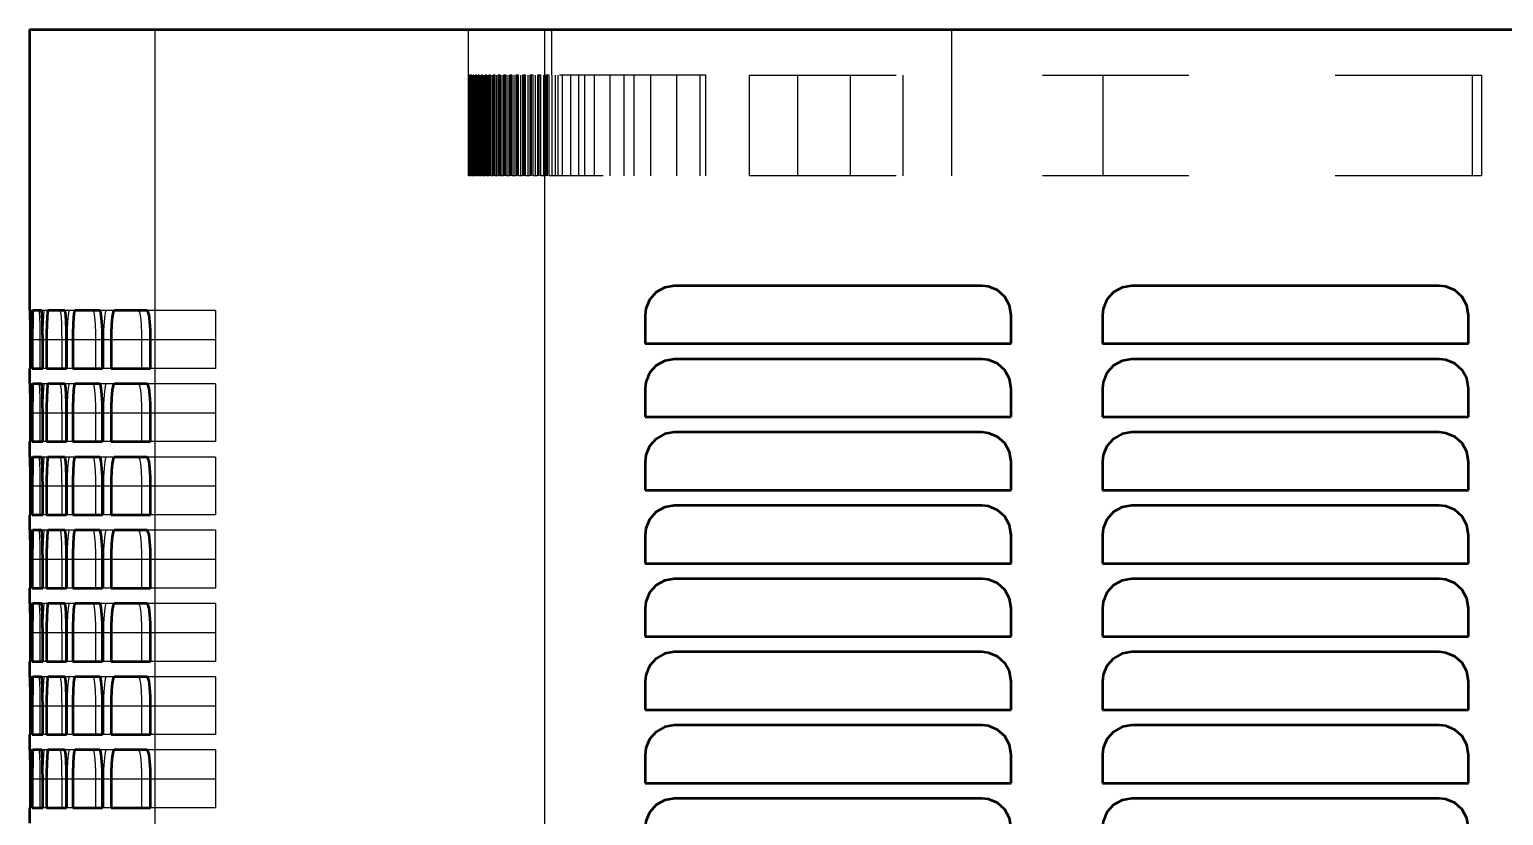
# Model space of a CAD drawing. Header units: inches. Extents: x 0 to 44.8, y 0 to 41.5.
# Drawn here: x 0.23 to 10.3, y 36.13 to 41.5 of the extents above; entities that cross this region are included whole.
import ezdxf

# ---------------------------------------------------------------- set-up
doc = ezdxf.new("R2010")
doc.units = ezdxf.units.IN
doc.header["$MEASUREMENT"] = 0
doc.linetypes.add('Dashed', pattern=[2, 1, -1])
for name, color, linetype, lineweight in [('AM_0', 7, 'Continuous', 50), ('AM_4', 3, 'Continuous', 25), ('AM_9', 6, 'Dashed', 25)]:
    doc.layers.add(name, color=color, linetype=linetype, lineweight=lineweight)

msp = doc.modelspace()

# ---------------------------------------------------------------- linework, layer by layer
at = {"layer": 'AM_0'}
for p, q in [((0.23, 41.5), (35.77, 41.5)), ((0.23, 41.5), (0.23, 39.581)), ((6.736, 39.75), (4.636, 39.75)), ((9.861, 39.75), (7.761, 39.75)), ((0.23727, 39.581), (0.23, 39.581)), ((0.31284, 39.581), (0.25301, 39.581)), ((0.4706, 39.581), (0.35552, 39.581)), ((0.71089, 39.581), (0.5403, 39.581)), ((1.0342, 39.581), (0.80776, 39.581)), ((4.436, 39.55), (4.436, 39.355)), ((6.936, 39.355), (6.936, 39.55)), ((7.561, 39.55), (7.561, 39.355)), ((10.061, 39.355), (10.061, 39.55)), ((0.23407, 39.381), (0.23407, 39.186)), ((0.23965, 39.186), (0.23965, 39.381)), ((0.24925, 39.381), (0.24925, 39.186)), ((0.32047, 39.186), (0.32047, 39.381)), ((0.34649, 39.381), (0.34649, 39.186)), ((0.48351, 39.186), (0.48351, 39.381)), ((0.526, 39.381), (0.526, 39.186)), ((0.72909, 39.186), (0.72909, 39.381)), ((0.78815, 39.381), (0.78815, 39.186)), ((1.05774, 39.186), (1.05774, 39.381)), ((4.436, 39.355), (6.936, 39.355)), ((7.561, 39.355), (10.061, 39.355)), ((0.23, 39.186), (0.23965, 39.186)), ((0.23, 39.186), (0.23, 39.081)), ((0.24925, 39.186), (0.32047, 39.186)), ((0.34649, 39.186), (0.48351, 39.186)), ((0.526, 39.186), (0.72909, 39.186)), ((0.78815, 39.186), (1.05774, 39.186)), ((6.736, 39.25), (4.636, 39.25)), ((9.861, 39.25), (7.761, 39.25)), ((0.23727, 39.081), (0.23, 39.081)), ((0.31284, 39.081), (0.25301, 39.081)), ((0.4706, 39.081), (0.35552, 39.081)), ((0.71089, 39.081), (0.5403, 39.081)), ((1.0342, 39.081), (0.80776, 39.081)), ((4.436, 39.05), (4.436, 38.855)), ((6.936, 38.855), (6.936, 39.05)), ((7.561, 39.05), (7.561, 38.855)), ((10.061, 38.855), (10.061, 39.05)), ((0.23407, 38.881), (0.23407, 38.686)), ((0.23965, 38.686), (0.23965, 38.881)), ((0.24925, 38.881), (0.24925, 38.686)), ((0.32047, 38.686), (0.32047, 38.881)), ((0.34649, 38.881), (0.34649, 38.686)), ((0.48351, 38.686), (0.48351, 38.881)), ((0.526, 38.881), (0.526, 38.686)), ((0.72909, 38.686), (0.72909, 38.881)), ((0.78815, 38.881), (0.78815, 38.686)), ((1.05774, 38.686), (1.05774, 38.881)), ((4.436, 38.855), (6.936, 38.855)), ((7.561, 38.855), (10.061, 38.855)), ((0.23, 38.686), (0.23965, 38.686)), ((0.23, 38.686), (0.23, 38.581)), ((0.24925, 38.686), (0.32047, 38.686)), ((0.34649, 38.686), (0.48351, 38.686)), ((0.526, 38.686), (0.72909, 38.686)), ((0.78815, 38.686), (1.05774, 38.686)), ((6.736, 38.75), (4.636, 38.75)), ((9.861, 38.75), (7.761, 38.75)), ((0.23727, 38.581), (0.23, 38.581)), ((0.31284, 38.581), (0.25301, 38.581)), ((0.4706, 38.581), (0.35552, 38.581)), ((0.71089, 38.581), (0.5403, 38.581)), ((1.0342, 38.581), (0.80776, 38.581)), ((4.436, 38.55), (4.436, 38.355)), ((6.936, 38.355), (6.936, 38.55)), ((7.561, 38.55), (7.561, 38.355)), ((10.061, 38.355), (10.061, 38.55)), ((0.23407, 38.381), (0.23407, 38.186)), ((0.23965, 38.186), (0.23965, 38.381)), ((0.24925, 38.381), (0.24925, 38.186)), ((0.32047, 38.186), (0.32047, 38.381)), ((0.34649, 38.381), (0.34649, 38.186)), ((0.48351, 38.186), (0.48351, 38.381)), ((0.526, 38.381), (0.526, 38.186)), ((0.72909, 38.186), (0.72909, 38.381)), ((0.78815, 38.381), (0.78815, 38.186)), ((1.05774, 38.186), (1.05774, 38.381)), ((4.436, 38.355), (6.936, 38.355)), ((7.561, 38.355), (10.061, 38.355)), ((0.23, 38.186), (0.23965, 38.186)), ((0.23, 38.186), (0.23, 38.081)), ((0.24925, 38.186), (0.32047, 38.186)), ((0.34649, 38.186), (0.48351, 38.186)), ((0.526, 38.186), (0.72909, 38.186)), ((0.78815, 38.186), (1.05774, 38.186)), ((6.736, 38.25), (4.636, 38.25)), ((9.861, 38.25), (7.761, 38.25)), ((0.23727, 38.081), (0.23, 38.081)), ((0.31284, 38.081), (0.25301, 38.081)), ((0.4706, 38.081), (0.35552, 38.081)), ((0.71089, 38.081), (0.5403, 38.081)), ((1.0342, 38.081), (0.80776, 38.081)), ((4.436, 38.05), (4.436, 37.855)), ((6.936, 37.855), (6.936, 38.05)), ((7.561, 38.05), (7.561, 37.855)), ((10.061, 37.855), (10.061, 38.05)), ((0.23407, 37.881), (0.23407, 37.686)), ((0.23965, 37.686), (0.23965, 37.881)), ((0.24925, 37.881), (0.24925, 37.686)), ((0.32047, 37.686), (0.32047, 37.881)), ((0.34649, 37.881), (0.34649, 37.686)), ((0.48351, 37.686), (0.48351, 37.881)), ((0.526, 37.881), (0.526, 37.686)), ((0.72909, 37.686), (0.72909, 37.881)), ((0.78815, 37.881), (0.78815, 37.686)), ((1.05774, 37.686), (1.05774, 37.881)), ((4.436, 37.855), (6.936, 37.855)), ((7.561, 37.855), (10.061, 37.855)), ((0.23, 37.686), (0.23965, 37.686)), ((0.23, 37.686), (0.23, 37.581)), ((0.24925, 37.686), (0.32047, 37.686)), ((0.34649, 37.686), (0.48351, 37.686)), ((0.526, 37.686), (0.72909, 37.686)), ((0.78815, 37.686), (1.05774, 37.686)), ((6.736, 37.75), (4.636, 37.75)), ((9.861, 37.75), (7.761, 37.75)), ((0.23727, 37.581), (0.23, 37.581)), ((0.31284, 37.581), (0.25301, 37.581)), ((0.4706, 37.581), (0.35552, 37.581)), ((0.71089, 37.581), (0.5403, 37.581)), ((1.0342, 37.581), (0.80776, 37.581)), ((4.436, 37.55), (4.436, 37.355)), ((6.936, 37.355), (6.936, 37.55)), ((7.561, 37.55), (7.561, 37.355)), ((10.061, 37.355), (10.061, 37.55)), ((0.23407, 37.381), (0.23407, 37.186)), ((0.23965, 37.186), (0.23965, 37.381)), ((0.24925, 37.381), (0.24925, 37.186)), ((0.32047, 37.186), (0.32047, 37.381)), ((0.34649, 37.381), (0.34649, 37.186)), ((0.48351, 37.186), (0.48351, 37.381)), ((0.526, 37.381), (0.526, 37.186)), ((0.72909, 37.186), (0.72909, 37.381)), ((0.78815, 37.381), (0.78815, 37.186)), ((1.05774, 37.186), (1.05774, 37.381)), ((4.436, 37.355), (6.936, 37.355)), ((7.561, 37.355), (10.061, 37.355)), ((0.23, 37.186), (0.23965, 37.186)), ((0.23, 37.186), (0.23, 37.081)), ((0.24925, 37.186), (0.32047, 37.186)), ((0.34649, 37.186), (0.48351, 37.186)), ((0.526, 37.186), (0.72909, 37.186)), ((0.78815, 37.186), (1.05774, 37.186)), ((6.736, 37.25), (4.636, 37.25)), ((9.861, 37.25), (7.761, 37.25)), ((0.23727, 37.081), (0.23, 37.081)), ((0.31284, 37.081), (0.25301, 37.081)), ((0.4706, 37.081), (0.35552, 37.081)), ((0.71089, 37.081), (0.5403, 37.081)), ((1.0342, 37.081), (0.80776, 37.081)), ((4.436, 37.05), (4.436, 36.855)), ((6.936, 36.855), (6.936, 37.05)), ((7.561, 37.05), (7.561, 36.855)), ((10.061, 36.855), (10.061, 37.05)), ((0.23407, 36.881), (0.23407, 36.686)), ((0.23965, 36.686), (0.23965, 36.881)), ((0.24925, 36.881), (0.24925, 36.686)), ((0.32047, 36.686), (0.32047, 36.881)), ((0.34649, 36.881), (0.34649, 36.686)), ((0.48351, 36.686), (0.48351, 36.881)), ((0.526, 36.881), (0.526, 36.686)), ((0.72909, 36.686), (0.72909, 36.881)), ((0.78815, 36.881), (0.78815, 36.686)), ((1.05774, 36.686), (1.05774, 36.881)), ((4.436, 36.855), (6.936, 36.855)), ((7.561, 36.855), (10.061, 36.855)), ((0.23, 36.686), (0.23965, 36.686)), ((0.23, 36.686), (0.23, 36.581)), ((0.24925, 36.686), (0.32047, 36.686)), ((0.34649, 36.686), (0.48351, 36.686)), ((0.526, 36.686), (0.72909, 36.686)), ((0.78815, 36.686), (1.05774, 36.686)), ((6.736, 36.75), (4.636, 36.75)), ((9.861, 36.75), (7.761, 36.75)), ((0.23727, 36.581), (0.23, 36.581)), ((0.31284, 36.581), (0.25301, 36.581)), ((0.4706, 36.581), (0.35552, 36.581)), ((0.71089, 36.581), (0.5403, 36.581)), ((1.0342, 36.581), (0.80776, 36.581)), ((4.436, 36.55), (4.436, 36.355)), ((6.936, 36.355), (6.936, 36.55)), ((7.561, 36.55), (7.561, 36.355)), ((10.061, 36.355), (10.061, 36.55)), ((0.23407, 36.381), (0.23407, 36.186)), ((0.23965, 36.186), (0.23965, 36.381)), ((0.24925, 36.381), (0.24925, 36.186)), ((0.32047, 36.186), (0.32047, 36.381)), ((0.34649, 36.381), (0.34649, 36.186)), ((0.48351, 36.186), (0.48351, 36.381)), ((0.526, 36.381), (0.526, 36.186)), ((0.72909, 36.186), (0.72909, 36.381)), ((0.78815, 36.381), (0.78815, 36.186)), ((1.05774, 36.186), (1.05774, 36.381)), ((4.436, 36.355), (6.936, 36.355)), ((7.561, 36.355), (10.061, 36.355)), ((0.23, 36.186), (0.23965, 36.186)), ((0.23, 36.186), (0.23, 36.081)), ((0.24925, 36.186), (0.32047, 36.186)), ((0.34649, 36.186), (0.48351, 36.186)), ((0.526, 36.186), (0.72909, 36.186)), ((0.78815, 36.186), (1.05774, 36.186)), ((6.736, 36.25), (4.636, 36.25)), ((9.861, 36.25), (7.761, 36.25))]:
    msp.add_line(p, q, dxfattribs=at)
for points in [[(4.636, 39.75), (4.56948, 39.73861), (4.51045, 39.70569), (4.4658, 39.65503), (4.44061, 39.59268), (4.436, 39.55)], [(6.936, 39.55), (6.9248, 39.61599), (6.8925, 39.67453), (6.84268, 39.71917), (6.78074, 39.74493), (6.736, 39.75)], [(7.761, 39.75), (7.69461, 39.73866), (7.63571, 39.70589), (7.59105, 39.65544), (7.56572, 39.59318), (7.561, 39.55)], [(10.061, 39.55), (10.04976, 39.61609), (10.01734, 39.67473), (9.96736, 39.71938), (9.90533, 39.74502), (9.861, 39.75)], [(0.23258, 39.581), (0.23304, 39.56973), (0.23347, 39.53717), (0.23382, 39.48701), (0.23403, 39.4249), (0.23407, 39.381)], [(0.23965, 39.381), (0.23951, 39.4472), (0.2391, 39.50593), (0.23849, 39.55058), (0.23777, 39.57612), (0.23727, 39.581)], [(0.25301, 39.581), (0.25173, 39.56972), (0.25062, 39.53716), (0.2498, 39.48699), (0.24934, 39.42487), (0.24925, 39.381)], [(0.32047, 39.381), (0.32003, 39.44716), (0.31877, 39.50587), (0.31685, 39.55052), (0.31449, 39.57609), (0.31284, 39.581)], [(0.35552, 39.581), (0.35249, 39.56971), (0.34984, 39.5371), (0.34784, 39.48686), (0.34671, 39.42471), (0.34649, 39.381)], [(0.48351, 39.381), (0.48277, 39.4471), (0.48066, 39.50574), (0.47742, 39.55039), (0.47343, 39.57603), (0.4706, 39.581)], [(0.5403, 39.581), (0.53552, 39.56968), (0.53131, 39.53698), (0.52814, 39.48663), (0.52634, 39.42442), (0.526, 39.381)], [(0.72909, 39.381), (0.72806, 39.44699), (0.7251, 39.50555), (0.72055, 39.55019), (0.71493, 39.57594), (0.71089, 39.581)], [(0.80776, 39.581), (0.80121, 39.56964), (0.79543, 39.53681), (0.79107, 39.48628), (0.78861, 39.424), (0.78815, 39.381)], [(1.05774, 39.381), (1.05641, 39.44686), (1.05261, 39.50529), (1.04676, 39.54993), (1.03949, 39.57583), (1.0342, 39.581)], [(4.636, 39.25), (4.56948, 39.23861), (4.51045, 39.20569), (4.4658, 39.15503), (4.44061, 39.09268), (4.436, 39.05)], [(6.936, 39.05), (6.9248, 39.11599), (6.8925, 39.17453), (6.84268, 39.21917), (6.78074, 39.24493), (6.736, 39.25)], [(7.761, 39.25), (7.69461, 39.23866), (7.63571, 39.20589), (7.59105, 39.15544), (7.56572, 39.09318), (7.561, 39.05)], [(10.061, 39.05), (10.04976, 39.11609), (10.01734, 39.17473), (9.96736, 39.21938), (9.90533, 39.24502), (9.861, 39.25)], [(0.23258, 39.081), (0.23304, 39.06973), (0.23347, 39.03717), (0.23382, 38.98701), (0.23403, 38.9249), (0.23407, 38.881)], [(0.23965, 38.881), (0.23951, 38.9472), (0.2391, 39.00593), (0.23849, 39.05058), (0.23777, 39.07612), (0.23727, 39.081)], [(0.25301, 39.081), (0.25173, 39.06972), (0.25062, 39.03716), (0.2498, 38.98699), (0.24934, 38.92487), (0.24925, 38.881)], [(0.32047, 38.881), (0.32003, 38.94716), (0.31877, 39.00587), (0.31685, 39.05052), (0.31449, 39.07609), (0.31284, 39.081)], [(0.35552, 39.081), (0.35249, 39.06971), (0.34984, 39.0371), (0.34784, 38.98686), (0.34671, 38.92471), (0.34649, 38.881)], [(0.48351, 38.881), (0.48277, 38.9471), (0.48066, 39.00574), (0.47742, 39.05039), (0.47343, 39.07603), (0.4706, 39.081)], [(0.5403, 39.081), (0.53552, 39.06968), (0.53131, 39.03698), (0.52814, 38.98663), (0.52634, 38.92442), (0.526, 38.881)], [(0.72909, 38.881), (0.72806, 38.94699), (0.7251, 39.00555), (0.72055, 39.05019), (0.71493, 39.07594), (0.71089, 39.081)], [(0.80776, 39.081), (0.80121, 39.06964), (0.79543, 39.03681), (0.79107, 38.98628), (0.78861, 38.924), (0.78815, 38.881)], [(1.05774, 38.881), (1.05641, 38.94686), (1.05261, 39.00529), (1.04676, 39.04993), (1.03949, 39.07583), (1.0342, 39.081)], [(4.636, 38.75), (4.56948, 38.73861), (4.51045, 38.70569), (4.4658, 38.65503), (4.44061, 38.59268), (4.436, 38.55)], [(6.936, 38.55), (6.9248, 38.61599), (6.8925, 38.67453), (6.84268, 38.71917), (6.78074, 38.74493), (6.736, 38.75)], [(7.761, 38.75), (7.69461, 38.73866), (7.63571, 38.70589), (7.59105, 38.65544), (7.56572, 38.59318), (7.561, 38.55)], [(10.061, 38.55), (10.04976, 38.61609), (10.01734, 38.67473), (9.96736, 38.71938), (9.90533, 38.74502), (9.861, 38.75)], [(0.23258, 38.581), (0.23304, 38.56973), (0.23347, 38.53717), (0.23382, 38.48701), (0.23403, 38.4249), (0.23407, 38.381)], [(0.23965, 38.381), (0.23951, 38.4472), (0.2391, 38.50593), (0.23849, 38.55058), (0.23777, 38.57612), (0.23727, 38.581)], [(0.25301, 38.581), (0.25173, 38.56972), (0.25062, 38.53716), (0.2498, 38.48699), (0.24934, 38.42487), (0.24925, 38.381)], [(0.32047, 38.381), (0.32003, 38.44716), (0.31877, 38.50587), (0.31685, 38.55052), (0.31449, 38.57609), (0.31284, 38.581)], [(0.35552, 38.581), (0.35249, 38.56971), (0.34984, 38.5371), (0.34784, 38.48686), (0.34671, 38.42471), (0.34649, 38.381)], [(0.48351, 38.381), (0.48277, 38.4471), (0.48066, 38.50574), (0.47742, 38.55039), (0.47343, 38.57603), (0.4706, 38.581)], [(0.5403, 38.581), (0.53552, 38.56968), (0.53131, 38.53698), (0.52814, 38.48663), (0.52634, 38.42442), (0.526, 38.381)], [(0.72909, 38.381), (0.72806, 38.44699), (0.7251, 38.50555), (0.72055, 38.55019), (0.71493, 38.57594), (0.71089, 38.581)], [(0.80776, 38.581), (0.80121, 38.56964), (0.79543, 38.53681), (0.79107, 38.48628), (0.78861, 38.424), (0.78815, 38.381)], [(1.05774, 38.381), (1.05641, 38.44686), (1.05261, 38.50529), (1.04676, 38.54993), (1.03949, 38.57583), (1.0342, 38.581)], [(4.636, 38.25), (4.56948, 38.23861), (4.51045, 38.20569), (4.4658, 38.15503), (4.44061, 38.09268), (4.436, 38.05)], [(6.936, 38.05), (6.9248, 38.11599), (6.8925, 38.17453), (6.84268, 38.21917), (6.78074, 38.24493), (6.736, 38.25)], [(7.761, 38.25), (7.69461, 38.23866), (7.63571, 38.20589), (7.59105, 38.15544), (7.56572, 38.09318), (7.561, 38.05)], [(10.061, 38.05), (10.04976, 38.11609), (10.01734, 38.17473), (9.96736, 38.21938), (9.90533, 38.24502), (9.861, 38.25)], [(0.23258, 38.081), (0.23304, 38.06973), (0.23347, 38.03717), (0.23382, 37.98701), (0.23403, 37.9249), (0.23407, 37.881)], [(0.23965, 37.881), (0.23951, 37.9472), (0.2391, 38.00593), (0.23849, 38.05058), (0.23777, 38.07612), (0.23727, 38.081)], [(0.25301, 38.081), (0.25173, 38.06972), (0.25062, 38.03716), (0.2498, 37.98699), (0.24934, 37.92487), (0.24925, 37.881)], [(0.32047, 37.881), (0.32003, 37.94716), (0.31877, 38.00587), (0.31685, 38.05052), (0.31449, 38.07609), (0.31284, 38.081)], [(0.35552, 38.081), (0.35249, 38.06971), (0.34984, 38.0371), (0.34784, 37.98686), (0.34671, 37.92471), (0.34649, 37.881)], [(0.48351, 37.881), (0.48277, 37.9471), (0.48066, 38.00574), (0.47742, 38.05039), (0.47343, 38.07603), (0.4706, 38.081)], [(0.5403, 38.081), (0.53552, 38.06968), (0.53131, 38.03698), (0.52814, 37.98663), (0.52634, 37.92442), (0.526, 37.881)], [(0.72909, 37.881), (0.72806, 37.94699), (0.7251, 38.00555), (0.72055, 38.05019), (0.71493, 38.07594), (0.71089, 38.081)], [(0.80776, 38.081), (0.80121, 38.06964), (0.79543, 38.03681), (0.79107, 37.98628), (0.78861, 37.924), (0.78815, 37.881)], [(1.05774, 37.881), (1.05641, 37.94686), (1.05261, 38.00529), (1.04676, 38.04993), (1.03949, 38.07583), (1.0342, 38.081)], [(4.636, 37.75), (4.56948, 37.73861), (4.51045, 37.70569), (4.4658, 37.65503), (4.44061, 37.59268), (4.436, 37.55)], [(6.936, 37.55), (6.9248, 37.61599), (6.8925, 37.67453), (6.84268, 37.71917), (6.78074, 37.74493), (6.736, 37.75)], [(7.761, 37.75), (7.69461, 37.73866), (7.63571, 37.70589), (7.59105, 37.65544), (7.56572, 37.59318), (7.561, 37.55)], [(10.061, 37.55), (10.04976, 37.61609), (10.01734, 37.67473), (9.96736, 37.71938), (9.90533, 37.74502), (9.861, 37.75)], [(0.23258, 37.581), (0.23304, 37.56973), (0.23347, 37.53717), (0.23382, 37.48701), (0.23403, 37.4249), (0.23407, 37.381)], [(0.23965, 37.381), (0.23951, 37.4472), (0.2391, 37.50593), (0.23849, 37.55058), (0.23777, 37.57612), (0.23727, 37.581)], [(0.25301, 37.581), (0.25173, 37.56972), (0.25062, 37.53716), (0.2498, 37.48699), (0.24934, 37.42487), (0.24925, 37.381)], [(0.32047, 37.381), (0.32003, 37.44716), (0.31877, 37.50587), (0.31685, 37.55052), (0.31449, 37.57609), (0.31284, 37.581)], [(0.35552, 37.581), (0.35249, 37.56971), (0.34984, 37.5371), (0.34784, 37.48686), (0.34671, 37.42471), (0.34649, 37.381)], [(0.48351, 37.381), (0.48277, 37.4471), (0.48066, 37.50574), (0.47742, 37.55039), (0.47343, 37.57603), (0.4706, 37.581)], [(0.5403, 37.581), (0.53552, 37.56968), (0.53131, 37.53698), (0.52814, 37.48663), (0.52634, 37.42442), (0.526, 37.381)], [(0.72909, 37.381), (0.72806, 37.44699), (0.7251, 37.50555), (0.72055, 37.55019), (0.71493, 37.57594), (0.71089, 37.581)], [(0.80776, 37.581), (0.80121, 37.56964), (0.79543, 37.53681), (0.79107, 37.48628), (0.78861, 37.424), (0.78815, 37.381)], [(1.05774, 37.381), (1.05641, 37.44686), (1.05261, 37.50529), (1.04676, 37.54993), (1.03949, 37.57583), (1.0342, 37.581)], [(4.636, 37.25), (4.56948, 37.23861), (4.51045, 37.20569), (4.4658, 37.15503), (4.44061, 37.09268), (4.436, 37.05)], [(6.936, 37.05), (6.9248, 37.11599), (6.8925, 37.17453), (6.84268, 37.21917), (6.78074, 37.24493), (6.736, 37.25)], [(7.761, 37.25), (7.69461, 37.23866), (7.63571, 37.20589), (7.59105, 37.15544), (7.56572, 37.09318), (7.561, 37.05)], [(10.061, 37.05), (10.04976, 37.11609), (10.01734, 37.17473), (9.96736, 37.21938), (9.90533, 37.24502), (9.861, 37.25)], [(0.23258, 37.081), (0.23304, 37.06973), (0.23347, 37.03717), (0.23382, 36.98701), (0.23403, 36.9249), (0.23407, 36.881)], [(0.23965, 36.881), (0.23951, 36.9472), (0.2391, 37.00593), (0.23849, 37.05058), (0.23777, 37.07612), (0.23727, 37.081)], [(0.25301, 37.081), (0.25173, 37.06972), (0.25062, 37.03716), (0.2498, 36.98699), (0.24934, 36.92487), (0.24925, 36.881)], [(0.32047, 36.881), (0.32003, 36.94716), (0.31877, 37.00587), (0.31685, 37.05052), (0.31449, 37.07609), (0.31284, 37.081)], [(0.35552, 37.081), (0.35249, 37.06971), (0.34984, 37.0371), (0.34784, 36.98686), (0.34671, 36.92471), (0.34649, 36.881)], [(0.48351, 36.881), (0.48277, 36.9471), (0.48066, 37.00574), (0.47742, 37.05039), (0.47343, 37.07603), (0.4706, 37.081)], [(0.5403, 37.081), (0.53552, 37.06968), (0.53131, 37.03698), (0.52814, 36.98663), (0.52634, 36.92442), (0.526, 36.881)], [(0.72909, 36.881), (0.72806, 36.94699), (0.7251, 37.00555), (0.72055, 37.05019), (0.71493, 37.07594), (0.71089, 37.081)], [(0.80776, 37.081), (0.80121, 37.06964), (0.79543, 37.03681), (0.79107, 36.98628), (0.78861, 36.924), (0.78815, 36.881)], [(1.05774, 36.881), (1.05641, 36.94686), (1.05261, 37.00529), (1.04676, 37.04993), (1.03949, 37.07583), (1.0342, 37.081)], [(4.636, 36.75), (4.56948, 36.73861), (4.51045, 36.70569), (4.4658, 36.65503), (4.44061, 36.59268), (4.436, 36.55)], [(6.936, 36.55), (6.9248, 36.61599), (6.8925, 36.67453), (6.84268, 36.71917), (6.78074, 36.74493), (6.736, 36.75)], [(7.761, 36.75), (7.69461, 36.73866), (7.63571, 36.70589), (7.59105, 36.65544), (7.56572, 36.59318), (7.561, 36.55)], [(10.061, 36.55), (10.04976, 36.61609), (10.01734, 36.67473), (9.96736, 36.71938), (9.90533, 36.74502), (9.861, 36.75)], [(0.23258, 36.581), (0.23304, 36.56973), (0.23347, 36.53717), (0.23382, 36.48701), (0.23403, 36.4249), (0.23407, 36.381)], [(0.23965, 36.381), (0.23951, 36.4472), (0.2391, 36.50593), (0.23849, 36.55058), (0.23777, 36.57612), (0.23727, 36.581)], [(0.25301, 36.581), (0.25173, 36.56972), (0.25062, 36.53716), (0.2498, 36.48699), (0.24934, 36.42487), (0.24925, 36.381)], [(0.32047, 36.381), (0.32003, 36.44716), (0.31877, 36.50587), (0.31685, 36.55052), (0.31449, 36.57609), (0.31284, 36.581)], [(0.35552, 36.581), (0.35249, 36.56971), (0.34984, 36.5371), (0.34784, 36.48686), (0.34671, 36.42471), (0.34649, 36.381)], [(0.48351, 36.381), (0.48277, 36.4471), (0.48066, 36.50574), (0.47742, 36.55039), (0.47343, 36.57603), (0.4706, 36.581)], [(0.5403, 36.581), (0.53552, 36.56968), (0.53131, 36.53698), (0.52814, 36.48663), (0.52634, 36.42442), (0.526, 36.381)], [(0.72909, 36.381), (0.72806, 36.44699), (0.7251, 36.50555), (0.72055, 36.55019), (0.71493, 36.57594), (0.71089, 36.581)], [(0.80776, 36.581), (0.80121, 36.56964), (0.79543, 36.53681), (0.79107, 36.48628), (0.78861, 36.424), (0.78815, 36.381)], [(1.05774, 36.381), (1.05641, 36.44686), (1.05261, 36.50529), (1.04676, 36.54993), (1.03949, 36.57583), (1.0342, 36.581)], [(4.636, 36.25), (4.56948, 36.23861), (4.51045, 36.20569), (4.4658, 36.15503), (4.44061, 36.09268), (4.436, 36.05)], [(6.936, 36.05), (6.9248, 36.11599), (6.8925, 36.17453), (6.84268, 36.21917), (6.78074, 36.24493), (6.736, 36.25)], [(7.761, 36.25), (7.69461, 36.23866), (7.63571, 36.20589), (7.59105, 36.15544), (7.56572, 36.09318), (7.561, 36.05)], [(10.061, 36.05), (10.04976, 36.11609), (10.01734, 36.17473), (9.96736, 36.21938), (9.90533, 36.24502), (9.861, 36.25)]]:
    msp.add_lwpolyline(points, dxfattribs=at)
at = {"layer": 'AM_4'}
for p, q in [((1.08584, 41.5), (1.08584, 1.625)), ((3.7489, 41.5), (3.7489, 1.625)), ((0.23965, 39.381), (0.23407, 39.381)), ((0.32047, 39.381), (0.24925, 39.381)), ((0.48351, 39.381), (0.34649, 39.381)), ((0.72909, 39.381), (0.526, 39.381)), ((1.05774, 39.381), (0.78815, 39.381)), ((0.23965, 38.881), (0.23407, 38.881)), ((0.32047, 38.881), (0.24925, 38.881)), ((0.48351, 38.881), (0.34649, 38.881)), ((0.72909, 38.881), (0.526, 38.881)), ((1.05774, 38.881), (0.78815, 38.881)), ((0.23965, 38.381), (0.23407, 38.381)), ((0.32047, 38.381), (0.24925, 38.381)), ((0.48351, 38.381), (0.34649, 38.381)), ((0.72909, 38.381), (0.526, 38.381)), ((1.05774, 38.381), (0.78815, 38.381)), ((0.23965, 37.881), (0.23407, 37.881)), ((0.32047, 37.881), (0.24925, 37.881)), ((0.48351, 37.881), (0.34649, 37.881)), ((0.72909, 37.881), (0.526, 37.881)), ((1.05774, 37.881), (0.78815, 37.881)), ((0.23965, 37.381), (0.23407, 37.381)), ((0.32047, 37.381), (0.24925, 37.381)), ((0.48351, 37.381), (0.34649, 37.381)), ((0.72909, 37.381), (0.526, 37.381)), ((1.05774, 37.381), (0.78815, 37.381)), ((0.23965, 36.881), (0.23407, 36.881)), ((0.32047, 36.881), (0.24925, 36.881)), ((0.48351, 36.881), (0.34649, 36.881)), ((0.72909, 36.881), (0.526, 36.881)), ((1.05774, 36.881), (0.78815, 36.881)), ((0.23965, 36.381), (0.23407, 36.381)), ((0.32047, 36.381), (0.24925, 36.381)), ((0.48351, 36.381), (0.34649, 36.381)), ((0.72909, 36.381), (0.526, 36.381)), ((1.05774, 36.381), (0.78815, 36.381))]:
    msp.add_line(p, q, dxfattribs=at)
at = {"layer": 'AM_9'}
for p, q in [((3.23004, 40.5), (3.23, 41.5)), ((3.79791, 41.188), (3.79791, 41.5)), ((6.53166, 40.5), (6.53166, 41.5)), ((3.23027, 41.188), (3.23027, 40.5)), ((3.23053, 41.188), (3.23053, 40.5)), ((3.23108, 40.5), (3.23108, 41.188)), ((3.23211, 40.5), (3.23211, 41.188)), ((3.23521, 41.188), (3.23311, 41.188)), ((3.23311, 41.188), (3.23311, 40.5)), ((3.23389, 41.188), (3.23389, 40.5)), ((3.23521, 40.5), (3.23521, 41.188)), ((3.23728, 40.5), (3.23728, 41.188)), ((3.24245, 41.188), (3.23906, 41.188)), ((3.23906, 41.188), (3.23906, 40.5)), ((3.24035, 41.188), (3.24035, 40.5)), ((3.24245, 40.5), (3.24245, 41.188)), ((3.24555, 40.5), (3.24555, 41.188)), ((3.25279, 41.188), (3.2481, 41.188)), ((3.2481, 41.188), (3.2481, 40.5)), ((3.24991, 41.188), (3.24991, 40.5)), ((3.25279, 40.5), (3.25279, 41.188)), ((3.25692, 40.5), (3.25692, 41.188)), ((3.26623, 41.188), (3.26025, 41.188)), ((3.26025, 41.188), (3.26025, 40.5)), ((3.26258, 41.188), (3.26258, 40.5)), ((3.26623, 40.5), (3.26623, 41.188)), ((3.2714, 40.5), (3.2714, 41.188)), ((3.28278, 41.188), (3.27551, 41.188)), ((3.27551, 41.188), (3.27551, 40.5)), ((3.27835, 41.188), (3.27835, 40.5)), ((3.28278, 40.5), (3.28278, 41.188)), ((3.28898, 40.5), (3.28898, 41.188)), ((3.30243, 41.188), (3.29386, 41.188)), ((3.29386, 41.188), (3.29386, 40.5)), ((3.29723, 41.188), (3.29723, 40.5)), ((3.30243, 40.5), (3.30243, 41.188)), ((3.30967, 40.5), (3.30967, 41.188)), ((3.32519, 41.188), (3.31533, 41.188)), ((3.31533, 41.188), (3.31533, 40.5)), ((3.31921, 41.188), (3.31921, 40.5)), ((3.32519, 40.5), (3.32519, 41.188)), ((3.33347, 40.5), (3.33347, 41.188)), ((3.35106, 41.188), (3.3399, 41.188)), ((3.3399, 41.188), (3.3399, 40.5)), ((3.3443, 41.188), (3.3443, 40.5)), ((3.35106, 40.5), (3.35106, 41.188)), ((3.36037, 40.5), (3.36037, 41.188)), ((3.38004, 41.188), (3.36758, 41.188)), ((3.36758, 41.188), (3.36758, 40.5)), ((3.3725, 41.188), (3.3725, 40.5)), ((3.38004, 40.5), (3.38004, 41.188)), ((3.39039, 40.5), (3.39039, 41.188)), ((3.41213, 41.188), (3.39838, 41.188)), ((3.39838, 41.188), (3.39838, 40.5)), ((3.40381, 41.188), (3.40381, 40.5)), ((3.41213, 40.5), (3.41213, 41.188)), ((3.42352, 40.5), (3.42352, 41.188)), ((3.44734, 41.188), (3.43229, 41.188)), ((3.43229, 41.188), (3.43229, 40.5)), ((3.43824, 41.188), (3.43824, 40.5)), ((3.44734, 40.5), (3.44734, 41.188)), ((3.45977, 40.5), (3.45977, 41.188)), ((3.48567, 41.188), (3.46932, 41.188)), ((3.46932, 41.188), (3.46932, 40.5)), ((3.47579, 41.188), (3.47579, 40.5)), ((3.48567, 40.5), (3.48567, 41.188)), ((3.49914, 40.5), (3.49914, 41.188)), ((3.52712, 41.188), (3.50947, 41.188)), ((3.50947, 41.188), (3.50947, 40.5)), ((3.51646, 41.188), (3.51646, 40.5)), ((3.52712, 40.5), (3.52712, 41.188)), ((3.54163, 40.5), (3.54163, 41.188)), ((3.57169, 41.188), (3.55274, 41.188)), ((3.55274, 41.188), (3.55274, 40.5)), ((3.56025, 41.188), (3.56025, 40.5)), ((3.57169, 40.5), (3.57169, 41.188)), ((3.58724, 40.5), (3.58724, 41.188)), ((3.61939, 41.188), (3.59914, 41.188)), ((3.59914, 41.188), (3.59914, 40.5)), ((3.60717, 41.188), (3.60717, 40.5)), ((3.61939, 40.5), (3.61939, 41.188)), ((3.63599, 40.5), (3.63599, 41.188)), ((3.67023, 41.188), (3.64867, 41.188)), ((3.64867, 41.188), (3.64867, 40.5)), ((3.65723, 41.188), (3.65723, 40.5)), ((3.67023, 40.5), (3.67023, 41.188)), ((3.68787, 40.5), (3.68787, 41.188)), ((3.7242, 41.188), (3.70133, 41.188)), ((3.70133, 41.188), (3.70133, 40.5)), ((3.71042, 41.188), (3.71042, 40.5)), ((3.7242, 40.5), (3.7242, 41.188)), ((3.74289, 40.5), (3.74289, 41.188)), ((3.78132, 41.188), (3.75714, 41.188)), ((3.75714, 41.188), (3.75714, 40.5)), ((3.76674, 41.188), (3.76674, 40.5)), ((3.78132, 40.5), (3.78132, 41.188)), ((4.85, 41.188), (3.79791, 41.188)), ((3.80122, 40.5), (3.80122, 41.188)), ((3.82147, 41.188), (3.82147, 40.5)), ((3.83922, 41.188), (3.83922, 40.5)), ((3.87237, 40.5), (3.87237, 41.188)), ((3.92919, 40.5), (3.92919, 41.188)), ((3.98173, 41.188), (3.98173, 40.5)), ((4.02175, 41.188), (4.02175, 40.5)), ((4.08969, 40.5), (4.08969, 41.188)), ((4.19624, 40.5), (4.19624, 41.188)), ((4.28935, 41.188), (4.28935, 40.5)), ((4.35842, 41.188), (4.35842, 40.5)), ((4.47373, 40.5), (4.47373, 41.188)), ((4.65288, 40.5), (4.65288, 41.188)), ((4.81049, 41.188), (4.81049, 40.5)), ((4.85, 40.5), (4.85, 41.188)), ((5.15, 40.5), (5.15, 41.188)), ((5.15, 41.188), (10.15, 41.188)), ((5.479, 40.5), (5.479, 41.188)), ((5.83755, 41.188), (5.83755, 40.5)), ((6.19714, 41.188), (6.19714, 40.5)), ((7.56476, 40.5), (7.56476, 41.188)), ((10.08733, 40.5), (10.08733, 41.188)), ((10.15, 41.188), (10.15, 40.5)), ((3.23311, 40.5), (3.23108, 40.5)), ((3.23906, 40.5), (3.23521, 40.5)), ((3.2481, 40.5), (3.24245, 40.5)), ((3.26025, 40.5), (3.25279, 40.5)), ((3.27551, 40.5), (3.26623, 40.5)), ((3.29386, 40.5), (3.28278, 40.5)), ((3.31533, 40.5), (3.30243, 40.5)), ((3.3399, 40.5), (3.32519, 40.5)), ((3.36758, 40.5), (3.35106, 40.5)), ((3.39838, 40.5), (3.38004, 40.5)), ((3.43229, 40.5), (3.41213, 40.5)), ((3.46932, 40.5), (3.44734, 40.5)), ((3.50947, 40.5), (3.48567, 40.5)), ((3.55274, 40.5), (3.52712, 40.5)), ((3.59914, 40.5), (3.57169, 40.5)), ((3.64867, 40.5), (3.61939, 40.5)), ((3.70133, 40.5), (3.67023, 40.5)), ((3.75714, 40.5), (3.7242, 40.5)), ((10.15, 40.5), (3.78132, 40.5)), ((0.25301, 39.581), (0.23727, 39.581)), ((0.35552, 39.581), (0.31284, 39.581)), ((0.5403, 39.581), (0.4706, 39.581)), ((0.80776, 39.581), (0.71089, 39.581)), ((1.5, 39.581), (1.0342, 39.581)), ((1.5, 39.581), (1.5, 39.186)), ((0.24925, 39.381), (0.23965, 39.381)), ((0.24087, 39.186), (0.24087, 39.381)), ((0.30091, 39.381), (0.30091, 39.186)), ((0.34649, 39.381), (0.32047, 39.381)), ((0.32414, 39.186), (0.32414, 39.381)), ((0.44993, 39.381), (0.44993, 39.186)), ((0.526, 39.381), (0.48351, 39.381)), ((0.48962, 39.186), (0.48962, 39.381)), ((0.68143, 39.381), (0.68143, 39.186)), ((0.78815, 39.381), (0.72909, 39.381)), ((0.73767, 39.186), (0.73767, 39.381)), ((0.99589, 39.381), (0.99589, 39.186)), ((1.5, 39.381), (1.05774, 39.381)), ((0.24925, 39.186), (0.23965, 39.186)), ((0.34649, 39.186), (0.32047, 39.186)), ((0.526, 39.186), (0.48351, 39.186)), ((0.78815, 39.186), (0.72909, 39.186)), ((1.5, 39.186), (1.05774, 39.186)), ((0.25301, 39.081), (0.23727, 39.081)), ((0.35552, 39.081), (0.31284, 39.081)), ((0.5403, 39.081), (0.4706, 39.081)), ((0.80776, 39.081), (0.71089, 39.081)), ((1.5, 39.081), (1.0342, 39.081)), ((1.5, 39.081), (1.5, 38.686)), ((0.24925, 38.881), (0.23965, 38.881)), ((0.24087, 38.686), (0.24087, 38.881)), ((0.30091, 38.881), (0.30091, 38.686)), ((0.34649, 38.881), (0.32047, 38.881)), ((0.32414, 38.686), (0.32414, 38.881)), ((0.44993, 38.881), (0.44993, 38.686)), ((0.526, 38.881), (0.48351, 38.881)), ((0.48962, 38.686), (0.48962, 38.881)), ((0.68143, 38.881), (0.68143, 38.686)), ((0.78815, 38.881), (0.72909, 38.881)), ((0.73767, 38.686), (0.73767, 38.881)), ((0.99589, 38.881), (0.99589, 38.686)), ((1.5, 38.881), (1.05774, 38.881)), ((0.24925, 38.686), (0.23965, 38.686)), ((0.34649, 38.686), (0.32047, 38.686)), ((0.526, 38.686), (0.48351, 38.686)), ((0.78815, 38.686), (0.72909, 38.686)), ((1.5, 38.686), (1.05774, 38.686)), ((0.25301, 38.581), (0.23727, 38.581)), ((0.35552, 38.581), (0.31284, 38.581)), ((0.5403, 38.581), (0.4706, 38.581)), ((0.80776, 38.581), (0.71089, 38.581)), ((1.5, 38.581), (1.0342, 38.581)), ((1.5, 38.581), (1.5, 38.186)), ((0.24925, 38.381), (0.23965, 38.381)), ((0.24087, 38.186), (0.24087, 38.381)), ((0.30091, 38.381), (0.30091, 38.186)), ((0.34649, 38.381), (0.32047, 38.381)), ((0.32414, 38.186), (0.32414, 38.381)), ((0.44993, 38.381), (0.44993, 38.186)), ((0.526, 38.381), (0.48351, 38.381)), ((0.48962, 38.186), (0.48962, 38.381)), ((0.68143, 38.381), (0.68143, 38.186)), ((0.78815, 38.381), (0.72909, 38.381)), ((0.73767, 38.186), (0.73767, 38.381)), ((0.99589, 38.381), (0.99589, 38.186)), ((1.5, 38.381), (1.05774, 38.381)), ((0.24925, 38.186), (0.23965, 38.186)), ((0.34649, 38.186), (0.32047, 38.186)), ((0.526, 38.186), (0.48351, 38.186)), ((0.78815, 38.186), (0.72909, 38.186)), ((1.5, 38.186), (1.05774, 38.186)), ((0.25301, 38.081), (0.23727, 38.081)), ((0.35552, 38.081), (0.31284, 38.081)), ((0.5403, 38.081), (0.4706, 38.081)), ((0.80776, 38.081), (0.71089, 38.081)), ((1.5, 38.081), (1.0342, 38.081)), ((1.5, 38.081), (1.5, 37.686)), ((0.24925, 37.881), (0.23965, 37.881)), ((0.24087, 37.686), (0.24087, 37.881)), ((0.30091, 37.881), (0.30091, 37.686)), ((0.34649, 37.881), (0.32047, 37.881)), ((0.32414, 37.686), (0.32414, 37.881)), ((0.44993, 37.881), (0.44993, 37.686)), ((0.526, 37.881), (0.48351, 37.881)), ((0.48962, 37.686), (0.48962, 37.881)), ((0.68143, 37.881), (0.68143, 37.686)), ((0.78815, 37.881), (0.72909, 37.881)), ((0.73767, 37.686), (0.73767, 37.881)), ((0.99589, 37.881), (0.99589, 37.686)), ((1.5, 37.881), (1.05774, 37.881)), ((0.24925, 37.686), (0.23965, 37.686)), ((0.34649, 37.686), (0.32047, 37.686)), ((0.526, 37.686), (0.48351, 37.686)), ((0.78815, 37.686), (0.72909, 37.686)), ((1.5, 37.686), (1.05774, 37.686)), ((0.25301, 37.581), (0.23727, 37.581)), ((0.35552, 37.581), (0.31284, 37.581)), ((0.5403, 37.581), (0.4706, 37.581)), ((0.80776, 37.581), (0.71089, 37.581)), ((1.5, 37.581), (1.0342, 37.581)), ((1.5, 37.581), (1.5, 37.186)), ((0.24925, 37.381), (0.23965, 37.381)), ((0.24087, 37.186), (0.24087, 37.381)), ((0.30091, 37.381), (0.30091, 37.186)), ((0.34649, 37.381), (0.32047, 37.381)), ((0.32414, 37.186), (0.32414, 37.381)), ((0.44993, 37.381), (0.44993, 37.186)), ((0.526, 37.381), (0.48351, 37.381)), ((0.48962, 37.186), (0.48962, 37.381)), ((0.68143, 37.381), (0.68143, 37.186)), ((0.78815, 37.381), (0.72909, 37.381)), ((0.73767, 37.186), (0.73767, 37.381)), ((0.99589, 37.381), (0.99589, 37.186)), ((1.5, 37.381), (1.05774, 37.381)), ((0.24925, 37.186), (0.23965, 37.186)), ((0.34649, 37.186), (0.32047, 37.186)), ((0.526, 37.186), (0.48351, 37.186)), ((0.78815, 37.186), (0.72909, 37.186)), ((1.5, 37.186), (1.05774, 37.186)), ((0.25301, 37.081), (0.23727, 37.081)), ((0.35552, 37.081), (0.31284, 37.081)), ((0.5403, 37.081), (0.4706, 37.081)), ((0.80776, 37.081), (0.71089, 37.081)), ((1.5, 37.081), (1.0342, 37.081)), ((1.5, 37.081), (1.5, 36.686)), ((0.24925, 36.881), (0.23965, 36.881)), ((0.24087, 36.686), (0.24087, 36.881)), ((0.30091, 36.881), (0.30091, 36.686)), ((0.34649, 36.881), (0.32047, 36.881)), ((0.32414, 36.686), (0.32414, 36.881)), ((0.44993, 36.881), (0.44993, 36.686)), ((0.526, 36.881), (0.48351, 36.881)), ((0.48962, 36.686), (0.48962, 36.881)), ((0.68143, 36.881), (0.68143, 36.686)), ((0.78815, 36.881), (0.72909, 36.881)), ((0.73767, 36.686), (0.73767, 36.881)), ((0.99589, 36.881), (0.99589, 36.686)), ((1.5, 36.881), (1.05774, 36.881)), ((0.24925, 36.686), (0.23965, 36.686)), ((0.34649, 36.686), (0.32047, 36.686)), ((0.526, 36.686), (0.48351, 36.686)), ((0.78815, 36.686), (0.72909, 36.686)), ((1.5, 36.686), (1.05774, 36.686)), ((0.25301, 36.581), (0.23727, 36.581)), ((0.35552, 36.581), (0.31284, 36.581)), ((0.5403, 36.581), (0.4706, 36.581)), ((0.80776, 36.581), (0.71089, 36.581)), ((1.5, 36.581), (1.0342, 36.581)), ((1.5, 36.581), (1.5, 36.186)), ((0.24925, 36.381), (0.23965, 36.381)), ((0.24087, 36.186), (0.24087, 36.381)), ((0.30091, 36.381), (0.30091, 36.186)), ((0.34649, 36.381), (0.32047, 36.381)), ((0.32414, 36.186), (0.32414, 36.381)), ((0.44993, 36.381), (0.44993, 36.186)), ((0.526, 36.381), (0.48351, 36.381)), ((0.48962, 36.186), (0.48962, 36.381)), ((0.68143, 36.381), (0.68143, 36.186)), ((0.78815, 36.381), (0.72909, 36.381)), ((0.73767, 36.186), (0.73767, 36.381)), ((0.99589, 36.381), (0.99589, 36.186)), ((1.5, 36.381), (1.05774, 36.381)), ((0.24925, 36.186), (0.23965, 36.186)), ((0.34649, 36.186), (0.32047, 36.186)), ((0.526, 36.186), (0.48351, 36.186)), ((0.78815, 36.186), (0.72909, 36.186)), ((1.5, 36.186), (1.05774, 36.186))]:
    msp.add_line(p, q, dxfattribs=at)
for points in [[(0.24087, 39.381), (0.24102, 39.4472), (0.24147, 39.50593), (0.24218, 39.55058), (0.24308, 39.57612), (0.24374, 39.581)], [(0.29418, 39.581), (0.29637, 39.56972), (0.29835, 39.53713), (0.29987, 39.48693), (0.30075, 39.4248), (0.30091, 39.381)], [(0.32414, 39.381), (0.32459, 39.44716), (0.32589, 39.50586), (0.32791, 39.55051), (0.33044, 39.57609), (0.33226, 39.581)], [(0.43793, 39.581), (0.44187, 39.56969), (0.4454, 39.53704), (0.4481, 39.48674), (0.44964, 39.42456), (0.44993, 39.381)], [(0.48962, 39.381), (0.49036, 39.44709), (0.49252, 39.50573), (0.49585, 39.55038), (0.50002, 39.57603), (0.50302, 39.581)], [(0.66414, 39.581), (0.66984, 39.56966), (0.67493, 39.53689), (0.67881, 39.48645), (0.68102, 39.42419), (0.68143, 39.381)], [(0.73767, 39.381), (0.73871, 39.44699), (0.74171, 39.50554), (0.74635, 39.55018), (0.75215, 39.57594), (0.75636, 39.581)], [(0.97327, 39.581), (0.98076, 39.56961), (0.98743, 39.53669), (0.9925, 39.48604), (0.99537, 39.42369), (0.99589, 39.381)], [(0.24087, 38.881), (0.24102, 38.9472), (0.24147, 39.00593), (0.24218, 39.05058), (0.24308, 39.07612), (0.24374, 39.081)], [(0.29418, 39.081), (0.29637, 39.06972), (0.29835, 39.03713), (0.29987, 38.98693), (0.30075, 38.9248), (0.30091, 38.881)], [(0.32414, 38.881), (0.32459, 38.94716), (0.32589, 39.00586), (0.32791, 39.05051), (0.33044, 39.07609), (0.33226, 39.081)], [(0.43793, 39.081), (0.44187, 39.06969), (0.4454, 39.03704), (0.4481, 38.98674), (0.44964, 38.92456), (0.44993, 38.881)], [(0.48962, 38.881), (0.49036, 38.94709), (0.49252, 39.00573), (0.49585, 39.05038), (0.50002, 39.07603), (0.50302, 39.081)], [(0.66414, 39.081), (0.66984, 39.06966), (0.67493, 39.03689), (0.67881, 38.98645), (0.68102, 38.92419), (0.68143, 38.881)], [(0.73767, 38.881), (0.73871, 38.94699), (0.74171, 39.00554), (0.74635, 39.05018), (0.75215, 39.07594), (0.75636, 39.081)], [(0.97327, 39.081), (0.98076, 39.06961), (0.98743, 39.03669), (0.9925, 38.98604), (0.99537, 38.92369), (0.99589, 38.881)], [(0.24087, 38.381), (0.24102, 38.4472), (0.24147, 38.50593), (0.24218, 38.55058), (0.24308, 38.57612), (0.24374, 38.581)], [(0.29418, 38.581), (0.29637, 38.56972), (0.29835, 38.53713), (0.29987, 38.48693), (0.30075, 38.4248), (0.30091, 38.381)], [(0.32414, 38.381), (0.32459, 38.44716), (0.32589, 38.50586), (0.32791, 38.55051), (0.33044, 38.57609), (0.33226, 38.581)], [(0.43793, 38.581), (0.44187, 38.56969), (0.4454, 38.53704), (0.4481, 38.48674), (0.44964, 38.42456), (0.44993, 38.381)], [(0.48962, 38.381), (0.49036, 38.44709), (0.49252, 38.50573), (0.49585, 38.55038), (0.50002, 38.57603), (0.50302, 38.581)], [(0.66414, 38.581), (0.66984, 38.56966), (0.67493, 38.53689), (0.67881, 38.48645), (0.68102, 38.42419), (0.68143, 38.381)], [(0.73767, 38.381), (0.73871, 38.44699), (0.74171, 38.50554), (0.74635, 38.55018), (0.75215, 38.57594), (0.75636, 38.581)], [(0.97327, 38.581), (0.98076, 38.56961), (0.98743, 38.53669), (0.9925, 38.48604), (0.99537, 38.42369), (0.99589, 38.381)], [(0.24087, 37.881), (0.24102, 37.9472), (0.24147, 38.00593), (0.24218, 38.05058), (0.24308, 38.07612), (0.24374, 38.081)], [(0.29418, 38.081), (0.29637, 38.06972), (0.29835, 38.03713), (0.29987, 37.98693), (0.30075, 37.9248), (0.30091, 37.881)], [(0.32414, 37.881), (0.32459, 37.94716), (0.32589, 38.00586), (0.32791, 38.05051), (0.33044, 38.07609), (0.33226, 38.081)], [(0.43793, 38.081), (0.44187, 38.06969), (0.4454, 38.03704), (0.4481, 37.98674), (0.44964, 37.92456), (0.44993, 37.881)], [(0.48962, 37.881), (0.49036, 37.94709), (0.49252, 38.00573), (0.49585, 38.05038), (0.50002, 38.07603), (0.50302, 38.081)], [(0.66414, 38.081), (0.66984, 38.06966), (0.67493, 38.03689), (0.67881, 37.98645), (0.68102, 37.92419), (0.68143, 37.881)], [(0.73767, 37.881), (0.73871, 37.94699), (0.74171, 38.00554), (0.74635, 38.05018), (0.75215, 38.07594), (0.75636, 38.081)], [(0.97327, 38.081), (0.98076, 38.06961), (0.98743, 38.03669), (0.9925, 37.98604), (0.99537, 37.92369), (0.99589, 37.881)], [(0.24087, 37.381), (0.24102, 37.4472), (0.24147, 37.50593), (0.24218, 37.55058), (0.24308, 37.57612), (0.24374, 37.581)], [(0.29418, 37.581), (0.29637, 37.56972), (0.29835, 37.53713), (0.29987, 37.48693), (0.30075, 37.4248), (0.30091, 37.381)], [(0.32414, 37.381), (0.32459, 37.44716), (0.32589, 37.50586), (0.32791, 37.55051), (0.33044, 37.57609), (0.33226, 37.581)], [(0.43793, 37.581), (0.44187, 37.56969), (0.4454, 37.53704), (0.4481, 37.48674), (0.44964, 37.42456), (0.44993, 37.381)], [(0.48962, 37.381), (0.49036, 37.44709), (0.49252, 37.50573), (0.49585, 37.55038), (0.50002, 37.57603), (0.50302, 37.581)], [(0.66414, 37.581), (0.66984, 37.56966), (0.67493, 37.53689), (0.67881, 37.48645), (0.68102, 37.42419), (0.68143, 37.381)], [(0.73767, 37.381), (0.73871, 37.44699), (0.74171, 37.50554), (0.74635, 37.55018), (0.75215, 37.57594), (0.75636, 37.581)], [(0.97327, 37.581), (0.98076, 37.56961), (0.98743, 37.53669), (0.9925, 37.48604), (0.99537, 37.42369), (0.99589, 37.381)], [(0.24087, 36.881), (0.24102, 36.9472), (0.24147, 37.00593), (0.24218, 37.05058), (0.24308, 37.07612), (0.24374, 37.081)], [(0.29418, 37.081), (0.29637, 37.06972), (0.29835, 37.03713), (0.29987, 36.98693), (0.30075, 36.9248), (0.30091, 36.881)], [(0.32414, 36.881), (0.32459, 36.94716), (0.32589, 37.00586), (0.32791, 37.05051), (0.33044, 37.07609), (0.33226, 37.081)], [(0.43793, 37.081), (0.44187, 37.06969), (0.4454, 37.03704), (0.4481, 36.98674), (0.44964, 36.92456), (0.44993, 36.881)], [(0.48962, 36.881), (0.49036, 36.94709), (0.49252, 37.00573), (0.49585, 37.05038), (0.50002, 37.07603), (0.50302, 37.081)], [(0.66414, 37.081), (0.66984, 37.06966), (0.67493, 37.03689), (0.67881, 36.98645), (0.68102, 36.92419), (0.68143, 36.881)], [(0.73767, 36.881), (0.73871, 36.94699), (0.74171, 37.00554), (0.74635, 37.05018), (0.75215, 37.07594), (0.75636, 37.081)], [(0.97327, 37.081), (0.98076, 37.06961), (0.98743, 37.03669), (0.9925, 36.98604), (0.99537, 36.92369), (0.99589, 36.881)], [(0.24087, 36.381), (0.24102, 36.4472), (0.24147, 36.50593), (0.24218, 36.55058), (0.24308, 36.57612), (0.24374, 36.581)], [(0.29418, 36.581), (0.29637, 36.56972), (0.29835, 36.53713), (0.29987, 36.48693), (0.30075, 36.4248), (0.30091, 36.381)], [(0.32414, 36.381), (0.32459, 36.44716), (0.32589, 36.50586), (0.32791, 36.55051), (0.33044, 36.57609), (0.33226, 36.581)], [(0.43793, 36.581), (0.44187, 36.56969), (0.4454, 36.53704), (0.4481, 36.48674), (0.44964, 36.42456), (0.44993, 36.381)], [(0.48962, 36.381), (0.49036, 36.44709), (0.49252, 36.50573), (0.49585, 36.55038), (0.50002, 36.57603), (0.50302, 36.581)], [(0.66414, 36.581), (0.66984, 36.56966), (0.67493, 36.53689), (0.67881, 36.48645), (0.68102, 36.42419), (0.68143, 36.381)], [(0.73767, 36.381), (0.73871, 36.44699), (0.74171, 36.50554), (0.74635, 36.55018), (0.75215, 36.57594), (0.75636, 36.581)], [(0.97327, 36.581), (0.98076, 36.56961), (0.98743, 36.53669), (0.9925, 36.48604), (0.99537, 36.42369), (0.99589, 36.381)]]:
    msp.add_lwpolyline(points, dxfattribs=at)

doc.saveas('drawing.dxf')
